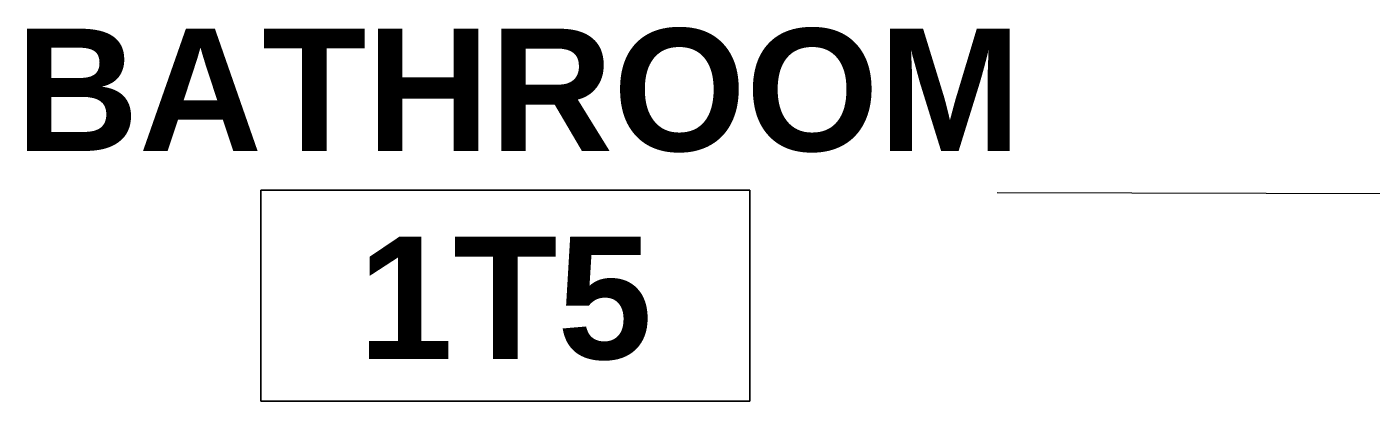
# Model space of a CAD drawing. Header units: inches. Extents: x -4688 to 1542, y -3558 to 978.
# Drawn here: x 1159.49 to 1208.97, y 612.75 to 626.53 of the extents above; entities that cross this region are included whole.
import ezdxf

# ---------------------------------------------------------------- set-up
doc = ezdxf.new("R2010")
doc.units = ezdxf.units.IN
doc.header["$MEASUREMENT"] = 0
doc.layers.add('A-AREA-IDEN', color=2, linetype='Continuous', lineweight=9)
doc.styles.add('Swis721 Lt BT_B', font='', dxfattribs={"height": 4.5})
doc.styles.get('Swis721 Lt BT_B').set_extended_font_data('Swis721 Lt BT', bold=True)

# ---------------------------------------------------------------- blocks, each defined once
blk = doc.blocks.new('Room Tag - Room Name and Number-3379422-1st Floor Power _ Signal')
at = {"layer": 'A-AREA-IDEN'}
for p, q in [((-0.1881, -0.1636), (-0.1881, -0.0018)), ((-0.1881, -0.0018), (0.1869, -0.0018)), ((0.1869, -0.0018), (-0.1881, -0.0018)), ((-0.1881, -0.0018), (-0.1881, -0.1636)), ((0.1869, -0.0018), (0.1869, -0.1636)), ((0.1869, -0.1636), (0.1869, -0.0018)), ((0.1869, -0.1636), (-0.1881, -0.1636)), ((-0.1881, -0.1636), (0.1869, -0.1636))]:
    blk.add_line(p, q, dxfattribs=at)

msp = doc.modelspace()

# ---------------------------------------------------------------- linework, layer by layer
at = {"layer": 'A-AREA-IDEN'}
msp.add_line((1267.593, 620.238), (1195.203, 620.422), dxfattribs=at)

# ---------------------------------------------------------------- block references
at = {"layer": 'A-AREA-IDEN', "xscale": 47.99999999999997, "yscale": 47.99999999999997, "zscale": 47.99999999999997}
msp.add_blockref('Room Tag - Room Name and Number-3379422-1st Floor Power _ Signal', (1177.131, 620.606), dxfattribs=at)

# ---------------------------------------------------------------- texts
at = {"layer": 'A-AREA-IDEN', "char_height": 4.5, "attachment_point": 1, "style": 'Swis721 Lt BT_B'}
for s, insert, width in [('BATHROOM', (1159.07, 626.464), 43.632), ('1T5', (1171.683, 618.805), 12.726)]:
    msp.add_mtext(s, dxfattribs=dict(at, insert=insert, width=width))

doc.saveas('drawing.dxf')
